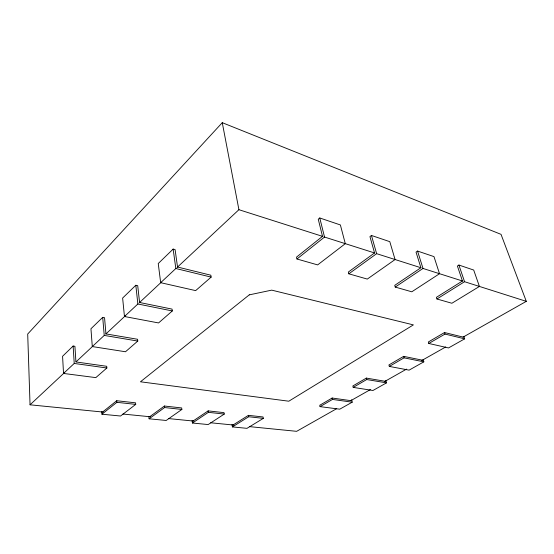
<?xml version="1.0" encoding="UTF-8"?>
<svg xmlns="http://www.w3.org/2000/svg" width="554" height="554" viewBox="0 0 554 554"><rect width="100%" height="100%" fill="white"/><g stroke="black" fill="none" stroke-linecap="round" stroke-linejoin="round"><path stroke-width="0.83" d="M463.054 337.144L526.3 301.348L501.031 234.356L222.265 122.676L27.7 334.027L30.048 404.808L103.148 412.079M73.128 346.035L62.574 356.27L63.53 373.444L95.821 377.62L106.86 367.994L106.714 366.284L75.926 361.949L74.922 346.312L73.128 346.035L74.229 363.452L63.53 373.444M102.705 317.366L90.946 328.764L92.296 346.569L125.488 351.762L137.773 341.056L137.586 339.277L105.946 333.91L104.554 317.705L102.705 317.366L104.235 335.419L92.296 346.569M135.82 285.262L122.628 298.052L124.463 316.514L158.562 322.94L172.308 310.953L172.065 309.111L139.58 302.484L137.717 285.677L135.82 285.262L137.87 303.987L124.463 316.514M173.139 249.085L158.243 263.531L160.674 282.685L195.652 290.615L211.143 277.111L210.832 275.2L177.536 267.028L175.092 249.591L173.139 249.085L175.84 268.517L160.674 282.685M30.048 404.808L64.119 372.974M76.113 361.776L92.518 346.451M105.772 334.069L125.329 315.794M139.213 302.83L161.304 282.201M177.079 267.464L238.919 209.696L222.265 122.676M319.769 217.971L318.259 219.225L322.504 236.35L296.535 257.098L296.965 258.995L317.636 264.902L345.301 243.684L340.378 224.945L319.769 217.971L324.526 237.057L374.788 253.026M102.608 412.024L116.735 400.736L135.571 402.827L135.73 404.385L120.557 416.019L101.943 414.205L101.742 411.636M101.943 414.205L116.873 402.322L135.73 404.385M296.965 258.995L324.526 237.057M371.457 235.464L369.94 236.606L374.552 252.949L348.383 272.014L348.854 273.821L367.295 279.084L395.078 259.556L389.801 241.669L371.457 235.464L376.623 253.67L420.901 267.734L416.033 252.112L417.55 251.059L433.976 256.613L439.516 273.724L411.795 291.799L395.237 287.069L394.739 285.345L420.908 267.734M149.746 416.712L164.42 406.027L181.677 407.938L181.878 409.441L166.193 420.465L149.095 418.803L148.825 416.331M149.095 418.803L164.6 407.55L181.878 409.441M348.854 273.821L376.623 253.67M193.083 421.019L208.159 410.881L224.038 412.64L224.259 414.08L208.193 424.558L192.439 423.027L192.099 420.507M192.439 423.027L208.373 412.342L224.259 414.08M395.237 287.069L423 268.455L462.895 281.127M458.906 265.047L457.396 266.024L462.451 280.989L436.42 297.332L436.947 298.987L451.884 303.253L479.418 286.446L473.705 270.054L458.906 265.047L464.557 281.709L526.3 301.348M233.054 424.994L248.427 415.348L263.074 416.968L263.33 418.36L246.98 428.339L232.417 426.919L232.029 424.496M232.417 426.919L248.67 416.753L263.33 418.36M436.947 298.987L464.557 281.709M350.834 400.66L332.158 398.028L319.755 405.258L320.06 406.636L339.754 409.184L352.206 402.176L351.631 399.78M385.072 381.277L366.346 378.098L352.85 385.965L353.196 387.391L372.967 390.487L386.498 382.862L385.84 380.397M422.37 360.176L403.658 356.354L388.908 364.947L389.31 366.416L409.087 370.141L423.838 361.838L423.131 359.442M463.137 337.102L444.53 332.532L428.36 341.963L428.81 343.473L448.518 347.94L464.661 338.847L463.899 336.507M320.06 406.636L332.476 399.427L352.206 402.176M353.196 387.391L366.713 379.538L386.498 382.862M389.31 366.416L404.074 357.842L423.838 361.838M428.81 343.473L445.014 334.062L464.661 338.847M336.562 408.734L296.653 431.324L249.355 426.615M350.869 400.639L370.446 389.559M384.746 381.464L406.581 369.109M421.642 360.585L445.735 346.949M122.926 414.046L150.453 416.781M168.513 418.575L193.45 421.061M210.652 422.771L233.871 425.077M74.229 363.452L106.86 367.994M104.235 335.419L137.773 341.056M137.87 303.987L172.308 310.953M175.84 268.517L211.143 277.111M238.919 209.696L322.913 236.482M444.53 332.532L445.014 334.062M417.55 251.059L423 268.455M403.658 356.354L404.074 357.842M366.346 378.098L366.713 379.538M332.158 398.028L332.476 399.427M248.427 415.348L248.67 416.753M208.159 410.881L208.373 412.342M164.42 406.027L164.6 407.55M116.735 400.736L116.873 402.322M249.265 294.86L140.453 381.789L288.807 401.207L413.381 324.893L271.723 290.137L249.265 294.86"/></g></svg>
